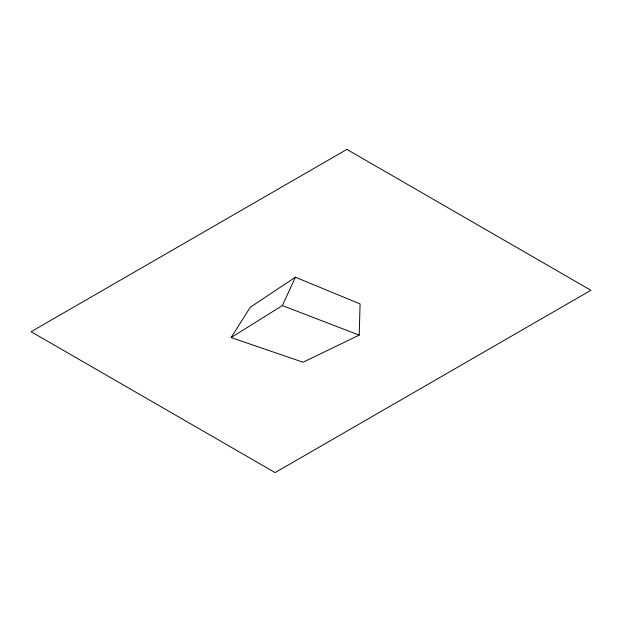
<?xml version="1.0" encoding="UTF-8"?>
<svg xmlns="http://www.w3.org/2000/svg" width="622" height="622" viewBox="0 0 622 622"><rect width="100%" height="100%" fill="white"/><g stroke="black" fill="none" stroke-linecap="round" stroke-linejoin="round"><path stroke-width="0.93" d="M359.213 335.126L360.091 303.933L295.419 277.218L250.231 307.291L231.096 337.575L303.031 362.222L359.213 335.126L282.388 305.581L231.096 337.575M282.388 305.581L295.419 277.218M346.882 149.404L31.1 331.72L275.118 472.596L590.9 290.28L346.882 149.404"/></g></svg>
